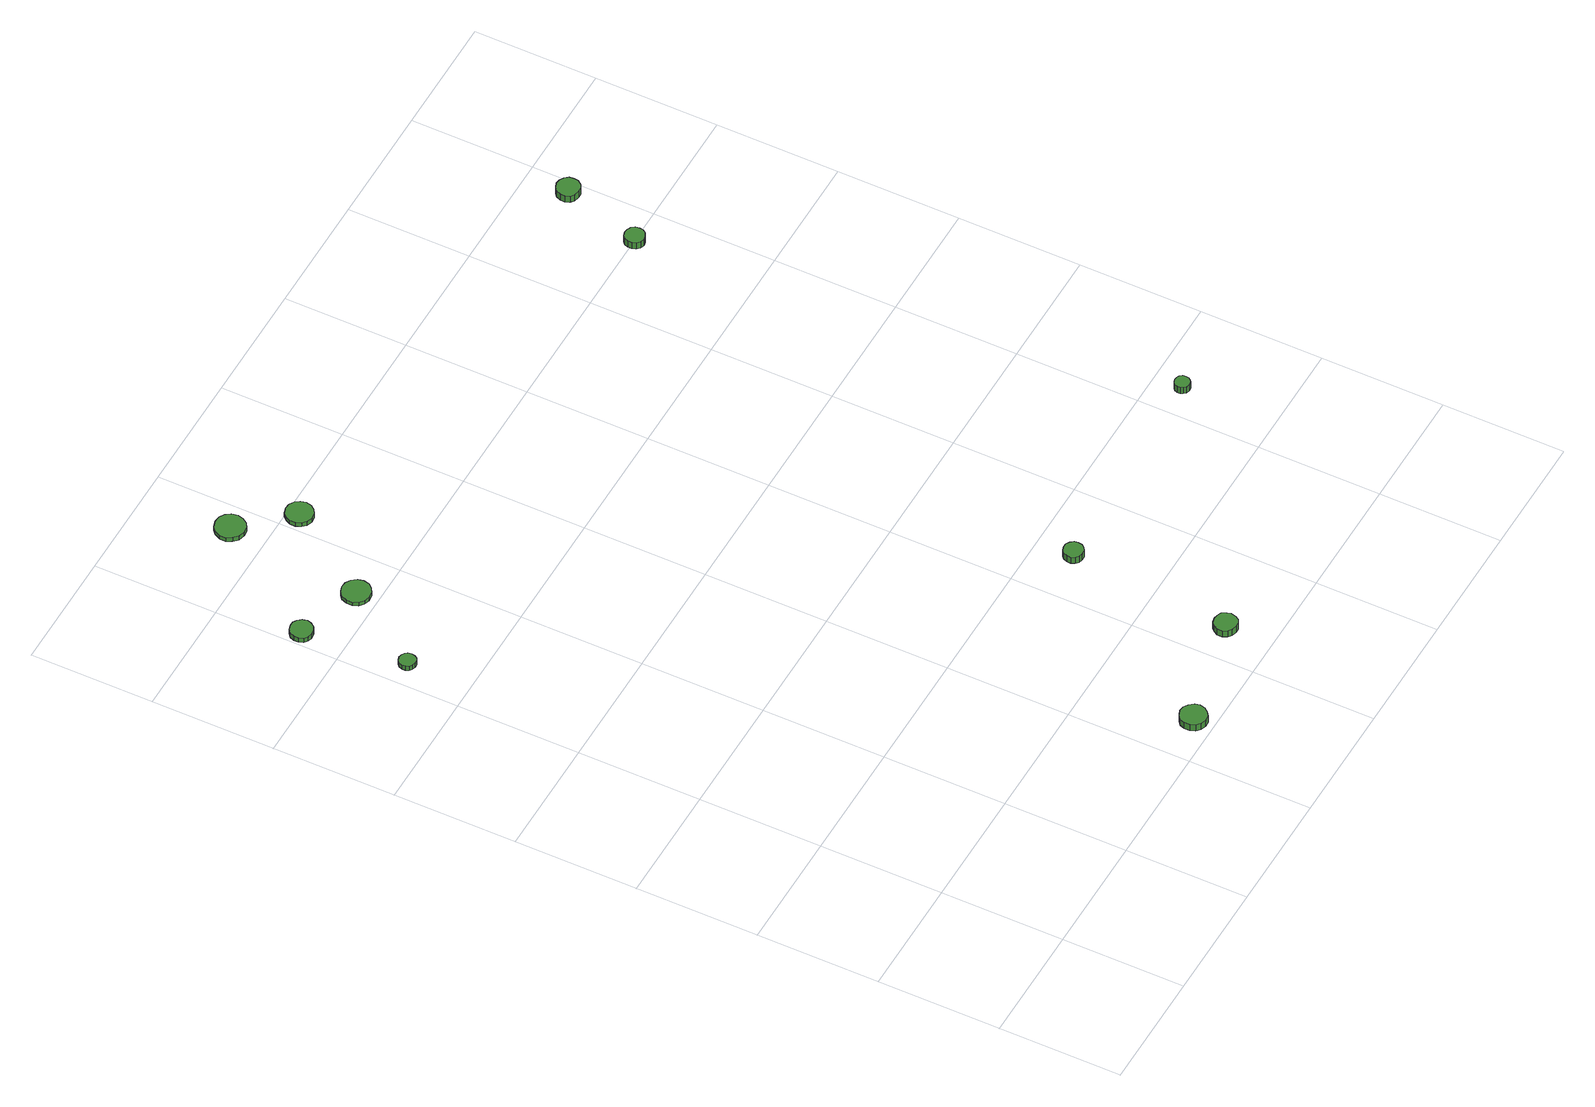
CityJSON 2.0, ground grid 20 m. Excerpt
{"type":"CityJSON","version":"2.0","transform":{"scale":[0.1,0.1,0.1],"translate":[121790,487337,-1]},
"CityObjects":{
"tree1":{"type":"SolitaryVegetationObject","attributes":{"function":"something"},"geometry":[{"type":"MultiSurface","lod":"1","boundaries":[[[0,1,2,3,4,5,6,7,8,9,10,11,12,13,14]],[[15,16,17,18,19,20,21,22,23,24,25,26,27,28,29]],[[0,29,28,1]],[[1,28,27,2]],[[2,27,26,3]],[[3,26,25,4]],[[4,25,24,5]],[[5,24,23,6]],[[6,23,22,7]],[[7,22,21,8]],[[8,21,20,9]],[[9,20,19,10]],[[10,19,18,11]],[[11,18,17,12]],[[12,17,16,13]],[[13,16,15,14]],[[14,15,29,0]]]}]},
"tree2":{"type":"SolitaryVegetationObject","attributes":{"function":"something"},"geometry":[{"type":"MultiSurface","lod":"1","boundaries":[[[30,31,32,33,34,35,36,37,38,39,40,41,42,43,44]],[[45,46,47,48,49,50,51,52,53,54,55,56,57,58,59]],[[30,59,58,31]],[[31,58,57,32]],[[32,57,56,33]],[[33,56,55,34]],[[34,55,54,35]],[[35,54,53,36]],[[36,53,52,37]],[[37,52,51,38]],[[38,51,50,39]],[[39,50,49,40]],[[40,49,48,41]],[[41,48,47,42]],[[42,47,46,43]],[[43,46,45,44]],[[44,45,59,30]]]}]},
"tree3":{"type":"SolitaryVegetationObject","attributes":{"function":"something"},"geometry":[{"type":"MultiSurface","lod":"1","boundaries":[[[60,61,62,63,64,65,66,67,68,69,70,71,72,73,74]],[[75,76,77,78,79,80,81,82,83,84,85,86,87,88,89]],[[60,89,88,61]],[[61,88,87,62]],[[62,87,86,63]],[[63,86,85,64]],[[64,85,84,65]],[[65,84,83,66]],[[66,83,82,67]],[[67,82,81,68]],[[68,81,80,69]],[[69,80,79,70]],[[70,79,78,71]],[[71,78,77,72]],[[72,77,76,73]],[[73,76,75,74]],[[74,75,89,60]]]}]},
"tree4":{"type":"SolitaryVegetationObject","attributes":{"function":"something"},"geometry":[{"type":"MultiSurface","lod":"1","boundaries":[[[90,91,92,93,94,95,96,97,98,99,100,101,102,103,104]],[[105,106,107,108,109,110,111,112,113,114,115,116,117,118,119]],[[90,119,118,91]],[[91,118,117,92]],[[92,117,116,93]],[[93,116,115,94]],[[94,115,114,95]],[[95,114,113,96]],[[96,113,112,97]],[[97,112,111,98]],[[98,111,110,99]],[[99,110,109,100]],[[100,109,108,101]],[[101,108,107,102]],[[102,107,106,103]],[[103,106,105,104]],[[104,105,119,90]]]}]},
"tree5":{"type":"SolitaryVegetationObject","attributes":{"function":"something"},"geometry":[{"type":"MultiSurface","lod":"1","boundaries":[[[120,121,122,123,124,125,126,127,128,129,130,131,132,133,134]],[[135,136,137,138,139,140,141,142,143,144,145,146,147,148,149]],[[120,149,148,121]],[[121,148,147,122]],[[122,147,146,123]],[[123,146,145,124]],[[124,145,144,125]],[[125,144,143,126]],[[126,143,142,127]],[[127,142,141,128]],[[128,141,140,129]],[[129,140,139,130]],[[130,139,138,131]],[[131,138,137,132]],[[132,137,136,133]],[[133,136,135,134]],[[134,135,149,120]]]}]},
"tree6":{"type":"SolitaryVegetationObject","attributes":{"function":"something"},"geometry":[{"type":"MultiSurface","lod":"1","boundaries":[[[150,151,152,153,154,155,156,157,158,159,160,161,162,163,164]],[[165,166,167,168,169,170,171,172,173,174,175,176,177,178,179]],[[150,179,178,151]],[[151,178,177,152]],[[152,177,176,153]],[[153,176,175,154]],[[154,175,174,155]],[[155,174,173,156]],[[156,173,172,157]],[[157,172,171,158]],[[158,171,170,159]],[[159,170,169,160]],[[160,169,168,161]],[[161,168,167,162]],[[162,167,166,163]],[[163,166,165,164]],[[164,165,179,150]]]}]},
"tree7":{"type":"SolitaryVegetationObject","attributes":{"function":"something"},"geometry":[{"type":"MultiSurface","lod":"1","boundaries":[[[180,181,182,183,184,185,186,187,188,189,190,191,192,193,194]],[[195,196,197,198,199,200,201,202,203,204,205,206,207,208,209]],[[180,209,208,181]],[[181,208,207,182]],[[182,207,206,183]],[[183,206,205,184]],[[184,205,204,185]],[[185,204,203,186]],[[186,203,202,187]],[[187,202,201,188]],[[188,201,200,189]],[[189,200,199,190]],[[190,199,198,191]],[[191,198,197,192]],[[192,197,196,193]],[[193,196,195,194]],[[194,195,209,180]]]}]},
"tree8":{"type":"SolitaryVegetationObject","attributes":{"function":"something"},"geometry":[{"type":"MultiSurface","lod":"1","boundaries":[[[210,211,212,213,214,215,216,217,218,219,220,221,222,223,224]],[[225,226,227,228,229,230,231,232,233,234,235,236,237,238,239]],[[210,239,238,211]],[[211,238,237,212]],[[212,237,236,213]],[[213,236,235,214]],[[214,235,234,215]],[[215,234,233,216]],[[216,233,232,217]],[[217,232,231,218]],[[218,231,230,219]],[[219,230,229,220]],[[220,229,228,221]],[[221,228,227,222]],[[222,227,226,223]],[[223,226,225,224]],[[224,225,239,210]]]}]},
"tree9":{"type":"SolitaryVegetationObject","attributes":{"function":"something"},"geometry":[{"type":"MultiSurface","lod":"1","boundaries":[[[240,241,242,243,244,245,246,247,248,249,250,251,252,253,254]],[[255,256,257,258,259,260,261,262,263,264,265,266,267,268,269]],[[240,269,268,241]],[[241,268,267,242]],[[242,267,266,243]],[[243,266,265,244]],[[244,265,264,245]],[[245,264,263,246]],[[246,263,262,247]],[[247,262,261,248]],[[248,261,260,249]],[[249,260,259,250]],[[250,259,258,251]],[[251,258,257,252]],[[252,257,256,253]],[[253,256,255,254]],[[254,255,269,240]]]}]},
"tree10":{"type":"SolitaryVegetationObject","attributes":{"function":"something"},"geometry":[{"type":"MultiSurface","lod":"1","boundaries":[[[270,271,272,273,274,275,276,277,278,279,280,281,282,283,284]],[[285,286,287,288,289,290,291,292,293,294,295,296,297,298,299]],[[270,299,298,271]],[[271,298,297,272]],[[272,297,296,273]],[[273,296,295,274]],[[274,295,294,275]],[[275,294,293,276]],[[276,293,292,277]],[[277,292,291,278]],[[278,291,290,279]],[[279,290,289,280]],[[280,289,288,281]],[[281,288,287,282]],[[282,287,286,283]],[[283,286,285,284]],[[284,285,299,270]]]}]},
"tree11":{"type":"SolitaryVegetationObject","attributes":{"function":"something"},"geometry":[{"type":"MultiSurface","lod":"1","boundaries":[[[300,301,302,303,304,305,306,307,308,309,310,311,312,313,314]],[[315,316,317,318,319,320,321,322,323,324,325,326,327,328,329]],[[300,329,328,301]],[[301,328,327,302]],[[302,327,326,303]],[[303,326,325,304]],[[304,325,324,305]],[[305,324,323,306]],[[306,323,322,307]],[[307,322,321,308]],[[308,321,320,309]],[[309,320,319,310]],[[310,319,318,311]],[[311,318,317,312]],[[312,317,316,313]],[[313,316,315,314]],[[314,315,329,300]]]}]}
},
"vertices":[
[54,1104,16],[53,1110,16],[50,1114,16],[45,1117,16],[40,1118,16],[34,1116,16],[30,1112,16],[28,1107,16],[28,1101,16],[30,1096,16],[34,1093,16],[40,1091,16],[45,1091,16],[50,1094,16],[53,1099,16],[53,1099,7],[50,1094,7],[45,1091,7],[40,1091,7],[34,1093,7],[30,1096,7],[28,1101,7],[28,1107,7],[30,1112,7],[34,1116,7],[40,1118,7],[45,1117,7],[50,1114,7],[53,1110,7],[54,1104,7],
[42,1270,16],[40,1278,16],[35,1284,16],[29,1288,16],[21,1288,16],[14,1286,16],[8,1281,16],[5,1274,16],[5,1266,16],[8,1259,16],[14,1254,16],[21,1252,16],[29,1253,16],[35,1256,16],[40,1263,16],[40,1263,7],[35,1256,7],[29,1253,7],[21,1252,7],[14,1254,7],[8,1259,7],[5,1266,7],[5,1274,7],[8,1281,7],[14,1286,7],[21,1288,7],[29,1288,7],[35,1284,7],[40,1278,7],[42,1270,7],
[488,28,31],[486,36,31],[480,43,31],[473,48,31],[464,49,31],[456,46,31],[449,40,31],[446,32,31],[446,23,31],[449,15,31],[456,9,31],[464,6,31],[473,7,31],[480,12,31],[486,19,31],[486,19,18],[480,12,18],[473,7,18],[464,6,18],[456,9,18],[449,15,18],[446,23,18],[446,32,18],[449,40,18],[456,46,18],[464,49,18],[473,48,18],[480,43,18],[486,36,18],[488,28,18],
[152,1235,14],[150,1244,14],[144,1252,14],[136,1257,14],[126,1258,14],[117,1255,14],[110,1249,14],[106,1240,14],[106,1230,14],[110,1221,14],[117,1215,14],[126,1212,14],[136,1213,14],[144,1218,14],[150,1225,14],[150,1225,7],[144,1218,7],[136,1213,7],[126,1212,7],[117,1215,7],[110,1221,7],[106,1230,7],[106,1240,7],[110,1249,7],[117,1255,7],[126,1258,7],[136,1257,7],[144,1252,7],[150,1244,7],[152,1235,7],
[181,1458,15],[179,1468,15],[173,1476,15],[165,1481,15],[155,1482,15],[145,1479,15],[138,1473,15],[133,1463,15],[133,1453,15],[138,1444,15],[145,1437,15],[155,1434,15],[165,1435,15],[173,1440,15],[179,1449,15],[179,1449,7],[173,1440,7],[165,1435,7],[155,1434,7],[145,1437,7],[138,1444,7],[133,1453,7],[133,1463,7],[138,1473,7],[145,1479,7],[155,1482,7],[165,1481,7],[173,1476,7],[179,1468,7],[181,1458,7],
[250,1381,15],[248,1390,15],[243,1397,15],[235,1402,15],[226,1403,15],[217,1400,15],[211,1394,15],[207,1386,15],[207,1377,15],[211,1368,15],[217,1362,15],[226,1359,15],[235,1360,15],[243,1365,15],[248,1372,15],[248,1372,7],[243,1365,7],[235,1360,7],[226,1359,7],[217,1362,7],[211,1368,7],[207,1377,7],[207,1386,7],[211,1394,7],[217,1400,7],[226,1403,7],[235,1402,7],[243,1397,7],[248,1390,7],[250,1381,7],
[671,72,30],[669,79,30],[665,86,30],[658,89,30],[651,90,30],[643,88,30],[638,83,30],[634,76,30],[634,68,30],[638,61,30],[643,56,30],[651,54,30],[658,54,30],[665,58,30],[669,64,30],[669,64,17],[665,58,17],[658,54,17],[651,54,17],[643,56,17],[638,61,17],[634,68,17],[634,76,17],[638,83,17],[643,88,17],[651,90,17],[658,89,17],[665,86,17],[669,79,17],[671,72,17],
[691,336,31],[690,342,31],[686,347,31],[680,351,31],[674,351,31],[667,349,31],[663,345,31],[660,339,31],[660,332,31],[663,326,31],[667,322,31],[674,320,31],[680,320,31],[686,324,31],[690,329,31],[690,329,18],[686,324,18],[680,320,18],[674,320,18],[667,322,18],[663,326,18],[660,332,18],[660,339,18],[663,345,18],[667,349,18],[674,351,18],[680,351,18],[686,347,18],[690,342,18],[691,336,18],
[1058,350,30],[1057,355,30],[1054,359,30],[1050,361,30],[1045,362,30],[1040,360,30],[1036,357,30],[1034,352,30],[1034,347,30],[1036,343,30],[1040,339,30],[1045,338,30],[1050,338,30],[1054,341,30],[1057,345,30],[1057,345,17],[1054,341,17],[1050,338,17],[1045,338,17],[1040,339,17],[1036,343,17],[1034,347,17],[1034,352,17],[1036,357,17],[1040,360,17],[1045,362,17],[1050,361,17],[1054,359,17],[1057,355,17],[1058,350,17],
[951,1197,26],[950,1204,26],[946,1209,26],[940,1212,26],[934,1213,26],[927,1211,26],[922,1207,26],[920,1201,26],[920,1194,26],[922,1188,26],[927,1183,26],[934,1181,26],[940,1182,26],[946,1185,26],[950,1191,26],[950,1191,13],[946,1185,13],[940,1182,13],[934,1181,13],[927,1183,13],[922,1188,13],[920,1194,13],[920,1201,13],[922,1207,13],[927,1211,13],[934,1213,13],[940,1212,13],[946,1209,13],[950,1204,13],[951,1197,13],
[992,1327,28],[991,1335,28],[986,1341,28],[979,1345,28],[972,1346,28],[964,1343,28],[958,1338,28],[955,1331,28],[955,1323,28],[958,1316,28],[964,1311,28],[972,1309,28],[979,1309,28],[986,1313,28],[991,1320,28],[991,1320,15],[986,1313,15],[979,1309,15],[972,1309,15],[964,1311,15],[958,1316,15],[955,1323,15],[955,1331,15],[958,1338,15],[964,1343,15],[972,1346,15],[979,1345,15],[986,1341,15],[991,1335,15],[992,1327,15]
]}
